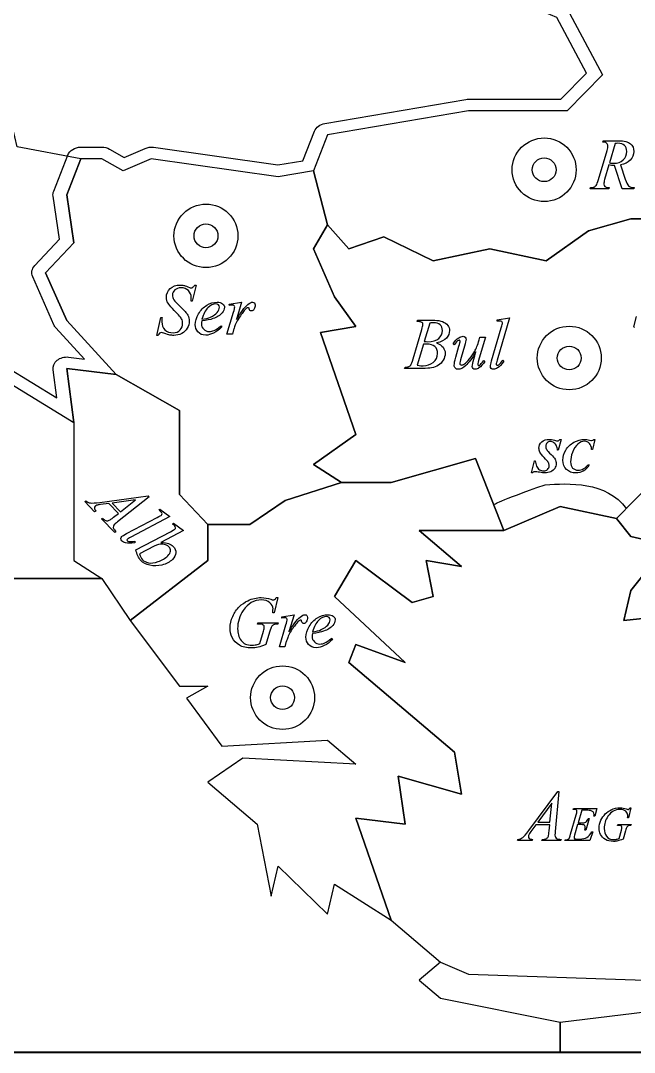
# Model space of a CAD drawing. Extents: x 1 to 639, y -1 to 499.
# Drawn here: x 340.7 to 431.6, y 0.2 to 153.1 of the extents above; entities that cross this region are included whole.
import ezdxf

# ---------------------------------------------------------------- set-up
doc = ezdxf.new("R2010")
doc.units = 0
for name, color, linetype in [('Background', 7, 'CONTINUOUS'), ('Centers', 7, 'CONTINUOUS'), ('Label_Land', 7, 'CONTINUOUS'), ('Label_Sea', 7, 'CONTINUOUS'), ('Land', 7, 'CONTINUOUS'), ('Nations', 7, 'CONTINUOUS'), ('Seas', 7, 'CONTINUOUS')]:
    doc.layers.add(name, color=color, linetype=linetype)

msp = doc.modelspace()

# ---------------------------------------------------------------- linework, layer by layer
at = {"layer": 'Background', "color": 1}
msp.add_lwpolyline([(1.344743, 497.531739), (1.344743, 0.221553), (638.64735, 0.221553)], dxfattribs=at)
at = {"layer": 'Centers', "color": 1}
for points in [[(420.049644, 130.973396)], [(423.021363, 130.973396)], [(369.940632, 121.185175)], [(372.912324, 121.185175)], [(423.765873, 103.088453)], [(426.737592, 103.088453)], [(381.292494, 52.77296)], [(384.264213, 52.77296)]]:
    msp.add_lwpolyline(points, close=True, dxfattribs=at)
for points in [[(414.927616, 134.30299), (415.816768, 135.186051), (417.022716, 135.682148), (418.280164, 135.682143)], [(418.280164, 135.682143), (420.898655, 135.682138), (423.021359, 133.573963), (423.021363, 130.973396)], [(413.53894, 130.973396), (413.538941, 132.222237), (414.038463, 133.419928), (414.927616, 134.30299)], [(416.510632, 130.973396), (416.510631, 131.439492), (416.697063, 131.886498), (417.028915, 132.216076)], [(417.028915, 132.216076), (417.360768, 132.545655), (417.810856, 132.730807), (418.280164, 132.730802)], [(418.280164, 132.730802), (419.257429, 132.730784), (420.049647, 131.943971), (420.049644, 130.973396)], [(414.927616, 127.643802), (414.038463, 128.526864), (413.538941, 129.724555), (413.53894, 130.973396)], [(417.028915, 129.730715), (416.697063, 130.060294), (416.510631, 130.5073), (416.510632, 130.973396)], [(420.049644, 130.973396), (420.049647, 130.002821), (419.257429, 129.216008), (418.280164, 129.215989)], [(423.021363, 130.973396), (423.021359, 128.372829), (420.898655, 126.264653), (418.280164, 126.264649)], [(418.280164, 129.215989), (417.810856, 129.215984), (417.360768, 129.401137), (417.028915, 129.730715)], [(418.280164, 126.264649), (417.022716, 126.264644), (415.816768, 126.76074), (414.927616, 127.643802)], [(364.818572, 124.514778), (365.707725, 125.397842), (366.913675, 125.89394), (368.171126, 125.893936)], [(368.171126, 125.893936), (370.789621, 125.893931), (372.912328, 123.785747), (372.912324, 121.185175)], [(363.429901, 121.185175), (363.429899, 122.434019), (363.929419, 123.631713), (364.818572, 124.514778)], [(366.40162, 121.185175), (366.401616, 121.651268), (366.588044, 122.098272), (366.919891, 122.427852)], [(366.919891, 122.427852), (367.251738, 122.757431), (367.70182, 122.942588), (368.171126, 122.94259)], [(368.171126, 122.94259), (368.640431, 122.942588), (369.090514, 122.757431), (369.42236, 122.427852)], [(369.42236, 122.427852), (369.754207, 122.098272), (369.940635, 121.651268), (369.940632, 121.185175)], [(368.171126, 116.476441), (365.55263, 116.476432), (363.429912, 118.584603), (363.429901, 121.185175)], [(366.919891, 119.942499), (366.588044, 120.272078), (366.401616, 120.719083), (366.40162, 121.185175)], [(372.912324, 121.185175), (372.912313, 118.584614), (370.789611, 116.476446), (368.171126, 116.476441)], [(369.940632, 121.185175), (369.940635, 120.719083), (369.754207, 120.272078), (369.42236, 119.942499)], [(368.171126, 119.427761), (367.70182, 119.427763), (367.251738, 119.61292), (366.919891, 119.942499)], [(369.42236, 119.942499), (369.090514, 119.61292), (368.640431, 119.427763), (368.171126, 119.427761)], [(418.64384, 106.418055), (419.532993, 107.30112), (420.738943, 107.797218), (421.996394, 107.797213)], [(421.996394, 107.797213), (424.61489, 107.797208), (426.737596, 105.689025), (426.737592, 103.088453)], [(417.255169, 103.088453), (417.255167, 104.337296), (417.754688, 105.53499), (418.64384, 106.418055)], [(420.226862, 103.088453), (420.226865, 103.554546), (420.4133, 104.001547), (420.745152, 104.331121)], [(420.745152, 104.331121), (421.077003, 104.660696), (421.527089, 104.845846), (421.996394, 104.845841)], [(421.996394, 104.845841), (422.973651, 104.845822), (423.765866, 104.05902), (423.765873, 103.088453)], [(418.64384, 99.758851), (417.754688, 100.641915), (417.255167, 101.839609), (417.255169, 103.088453)], [(420.745152, 101.845784), (420.4133, 102.175359), (420.226865, 102.62236), (420.226862, 103.088453)], [(423.765873, 103.088453), (423.765866, 102.117885), (422.973651, 101.331083), (421.996394, 101.331065)], [(426.737592, 103.088453), (426.737596, 100.487881), (424.61489, 98.379697), (421.996394, 98.379692)], [(421.996394, 101.331065), (421.527089, 101.33106), (421.077003, 101.51621), (420.745152, 101.845784)], [(421.996394, 98.379692), (420.738943, 98.379688), (419.532993, 98.875786), (418.64384, 99.758851)], [(376.170434, 56.102562), (377.059587, 56.985627), (378.265537, 57.481725), (379.522988, 57.48172)], [(379.522988, 57.48172), (380.780438, 57.481725), (381.986389, 56.985627), (382.875541, 56.102562)], [(374.781763, 52.77296), (374.781761, 54.021803), (375.281281, 55.219497), (376.170434, 56.102562)], [(382.875541, 56.102562), (383.764694, 55.219497), (384.264214, 54.021803), (384.264213, 52.77296)], [(377.753482, 52.77296), (377.753489, 53.743538), (378.545721, 54.530344), (379.522988, 54.530348)], [(379.522988, 54.530348), (380.500255, 54.530344), (381.292486, 53.743538), (381.292494, 52.77296)], [(376.170434, 49.443357), (375.281281, 50.326422), (374.781761, 51.524116), (374.781763, 52.77296)], [(379.522988, 51.015572), (378.545721, 51.015576), (377.753489, 51.802382), (377.753482, 52.77296)], [(381.292494, 52.77296), (381.292486, 51.802382), (380.500255, 51.015576), (379.522988, 51.015572)], [(384.264213, 52.77296), (384.264214, 51.524116), (383.764694, 50.326422), (382.875541, 49.443357)], [(379.522988, 48.064199), (378.265537, 48.064195), (377.059587, 48.560293), (376.170434, 49.443357)], [(382.875541, 49.443357), (381.986389, 48.560293), (380.780438, 48.064195), (379.522988, 48.064199)]]:
    msp.add_open_spline(points, degree=3, dxfattribs=at)
at = {"layer": 'Label_Land', "color": 7}
for points in [[(426.953774, 135.082724), (427.017349, 135.277397), (429.359041, 135.277397)], [(428.797446, 134.856465), (427.949781, 131.988874)], [(426.339217, 129.531675), (427.594813, 133.840974)], [(427.859725, 131.688968), (427.239878, 129.531675)], [(429.835835, 128.142599), (428.686198, 131.610035)], [(429.581536, 131.688968), (430.280859, 129.600101)], [(427.907398, 128.337305), (427.859725, 128.142599), (425.078333, 128.142599), (425.136584, 128.337305)], [(431.610642, 128.337305), (431.552357, 128.142599), (429.835835, 128.142599)], [(366.496529, 113.895781), (366.697866, 113.895781), (366.146884, 111.528021), (365.966738, 111.528021)], [(371.624902, 111.06503), (373.452671, 111.359682), (372.689773, 108.802537)], [(371.661996, 110.870357), (371.624902, 111.06503)], [(360.891361, 106.434778), (361.484727, 109.081396), (361.664839, 109.081396)], [(372.260651, 107.260848), (372.091118, 106.597897), (371.280547, 106.597897), (372.260651, 109.865374)], [(399.44769, 108.481572), (399.521843, 108.676279), (402.08603, 108.676279)], [(413.121577, 109.023531), (411.309676, 102.762184)], [(411.309676, 108.528953), (411.309676, 108.723625), (413.121577, 109.023531)], [(431.680516, 107.628166), (431.563825, 107.698174), (431.970939, 109.253011)], [(370.422269, 107.860693), (370.533551, 107.708114)], [(398.864903, 102.967363), (400.152303, 107.287203)], [(399.44769, 108.481707), (399.44769, 108.481572)], [(401.333744, 108.260701), (400.523139, 105.519289)], [(410.483203, 102.646411), (411.918944, 107.581856)], [(361.092495, 106.434744), (360.891361, 106.434778)], [(409.577286, 106.176987), (408.655434, 103.041043)], [(408.655501, 105.777101), (408.772072, 106.176987), (409.577286, 106.176987)], [(400.395989, 105.124623), (399.47946, 102.004507)], [(404.952257, 105.061517), (404.788047, 105.177256)], [(405.190688, 103.219922), (405.65158, 104.845798)], [(406.488666, 104.845798), (405.990646, 103.146276)], [(409.323055, 102.704298), (409.481975, 102.583271)], [(412.146762, 102.762184), (412.305683, 102.599065)], [(400.226456, 101.541481), (397.593406, 101.541481), (397.66227, 101.736154)], [(420.777518, 91.038352), (420.378403, 89.424802), (420.261832, 89.424802)], [(420.62209, 91.038352), (420.777518, 91.038352)], [(425.792846, 91.038352), (425.439641, 89.526533), (425.301913, 89.526533)], [(425.66217, 91.038352), (425.792846, 91.038352)], [(416.535666, 86.06435), (416.397904, 86.06435), (416.825263, 87.87786), (416.959499, 87.87786)], [(424.782701, 87.24296), (424.952234, 87.24296)], [(352.428156, 81.702456), (359.609472, 82.660014), (359.738201, 82.527455)], [(351.857573, 80.410315), (351.676017, 80.316832), (350.201219, 81.835509), (350.382776, 81.928992)], [(354.486222, 79.49978), (355.200961, 80.067439), (353.77397, 81.536888), (352.55335, 81.376472)], [(359.738201, 82.527455), (355.057935, 78.797368)], [(362.832302, 79.606575), (357.036628, 76.555156)], [(361.216048, 80.558451), (361.357141, 80.693599), (362.832302, 79.606575)], [(354.829247, 77.350225), (354.64769, 77.256742), (352.68375, 79.279116), (352.865306, 79.372599), (352.949878, 79.285511)], [(356.378996, 77.065607), (360.952578, 79.465461)], [(363.227794, 78.486849), (363.372701, 78.625649), (364.858783, 77.5198)], [(357.800624, 74.684572), (362.911244, 77.357566)], [(364.858783, 77.5198), (361.499244, 75.741906)], [(357.617711, 75.956784), (357.609845, 75.729924)], [(360.504466, 75.227653), (358.310336, 74.076318)], [(378.794044, 67.594535), (378.258964, 65.347802), (378.057627, 65.347802)], [(378.592707, 67.594535), (378.794044, 67.594535)], [(379.38741, 64.763784), (381.215179, 65.058437), (380.45228, 62.501258)], [(379.424503, 64.569078), (379.38741, 64.763784)], [(375.949077, 63.674614), (375.800736, 63.674614), (375.858987, 63.879827), (378.847006, 63.879827), (378.794044, 63.674614)], [(380.023158, 60.959603), (379.853625, 60.296618), (379.043054, 60.296618), (380.023158, 63.564128)], [(376.171572, 60.79123), (376.696073, 62.627538)], [(377.591411, 62.448658), (377.06162, 60.643904)], [(386.82038, 61.559414), (386.931628, 61.406835)]]:
    msp.add_lwpolyline(points, dxfattribs=at)
for points in [[(367.534919, 108.581531)], [(367.572012, 108.839343)], [(357.74014, 82.061011), (354.25463, 81.595227), (355.508759, 80.303785)], [(383.932996, 62.280286)], [(383.97009, 62.538098)]]:
    msp.add_lwpolyline(points, close=True, dxfattribs=at)
for points in [[(427.520659, 134.919604), (427.389983, 135.031853), (427.201021, 135.086226), (426.953774, 135.082724)], [(427.721962, 134.509212), (427.721962, 134.670559), (427.654861, 134.807356), (427.520659, 134.919604)], [(427.594813, 133.840974), (427.679579, 134.128623), (427.721962, 134.351369), (427.721962, 134.509212)], [(429.200087, 134.898558), (429.087065, 134.898558), (428.952851, 134.884527), (428.797446, 134.856465)], [(430.190804, 134.588146), (429.971812, 134.795087), (429.641573, 134.898558), (429.200087, 134.898558)], [(429.359041, 135.277397), (430.14312, 135.277397), (430.70823, 135.13007), (431.054371, 134.835418)], [(430.52458, 133.693648), (430.52458, 134.083016), (430.413321, 134.381182), (430.190804, 134.588146)], [(431.054371, 134.835418), (431.400489, 134.540766), (431.573549, 134.15316), (431.573549, 133.672602)], [(429.994789, 132.441392), (430.347983, 132.778138), (430.52458, 133.195557), (430.52458, 133.693648)], [(431.573549, 133.672602), (431.573549, 133.213079), (431.395189, 132.792147), (431.038469, 132.409806)], [(428.686198, 131.610035), (428.417771, 131.606443), (428.14228, 131.632754), (427.859725, 131.688968)], [(427.949781, 131.988874), (428.175825, 131.957309), (428.377151, 131.941527), (428.553759, 131.941527)], [(428.553759, 131.941527), (429.161252, 131.941527), (429.641596, 132.108149), (429.994789, 132.441392)], [(431.038469, 132.409806), (430.685275, 132.030967), (430.199631, 131.790688), (429.581536, 131.688968)], [(425.136584, 128.337305), (425.397959, 128.347857), (425.574556, 128.374157), (425.666375, 128.416205)], [(425.666375, 128.416205), (425.811201, 128.475854), (425.917159, 128.556538), (425.984249, 128.658258)], [(425.984249, 128.658258), (426.097271, 128.823128), (426.215594, 129.114267), (426.339217, 129.531675)], [(427.239878, 129.531675), (427.158638, 129.251053), (427.118018, 129.014288), (427.118018, 128.821377)], [(427.118018, 128.821377), (427.118018, 128.67404), (427.169228, 128.558278), (427.271649, 128.474091)], [(427.271649, 128.474091), (427.349363, 128.410963), (427.561279, 128.365368), (427.907398, 128.337305)], [(430.280859, 129.600101), (430.450392, 129.087956), (430.619925, 128.754713), (430.789458, 128.600371)], [(430.789458, 128.600371), (430.958991, 128.446029), (431.232719, 128.358341), (431.610642, 128.337305)], [(362.305877, 112.085807), (362.305877, 112.583898), (362.493075, 113.010084), (362.867472, 113.364362)], [(362.867472, 113.364362), (363.241846, 113.718664), (363.722189, 113.895814), (364.308502, 113.895814)], [(363.550724, 113.164403), (363.321153, 112.950435), (363.206368, 112.70314), (363.206368, 112.422519)], [(364.446061, 113.485355), (364.07874, 113.485355), (363.780294, 113.378371), (363.550724, 113.164403)], [(364.308502, 113.895814), (364.506291, 113.895814), (364.693478, 113.876519), (364.870063, 113.837928)], [(365.563928, 113.080217), (365.281373, 113.350309), (364.908751, 113.485355), (364.446061, 113.485355)], [(364.870063, 113.837928), (364.979559, 113.816825), (365.179122, 113.74667), (365.468752, 113.627462)], [(365.468752, 113.627462), (365.673593, 113.546778), (365.786615, 113.502933), (365.807818, 113.495929)], [(365.807818, 113.495929), (365.857254, 113.485378), (365.911991, 113.480102), (365.972028, 113.480102)], [(365.972028, 113.480102), (366.074471, 113.480102), (366.162775, 113.506413), (366.23694, 113.559035)], [(366.23694, 113.559035), (366.311105, 113.611635), (366.397635, 113.723883), (366.496529, 113.895781)], [(362.549597, 111.191309), (362.387117, 111.475433), (362.305877, 111.773599), (362.305877, 112.085807)], [(363.206368, 112.422519), (363.206368, 112.176964), (363.27877, 111.941938), (363.423574, 111.717441)], [(363.423574, 111.717441), (363.571927, 111.496446), (363.909229, 111.133389), (364.435482, 110.628271)], [(365.987761, 112.038393), (365.987761, 112.46285), (365.846483, 112.810124), (365.563928, 113.080217)], [(365.966738, 111.528021), (365.980753, 111.738487), (365.987761, 111.908611), (365.987761, 112.038393)], [(363.22244, 110.407332), (362.872773, 110.758109), (362.648492, 111.019434), (362.549597, 111.191309)], [(364.552189, 108.87093), (364.386205, 109.16208), (363.942955, 109.674214), (363.22244, 110.407332)], [(364.435482, 110.628271), (364.965262, 110.126677), (365.307854, 109.733807), (365.463259, 109.449661)], [(367.068703, 109.628608), (367.393641, 110.175819), (367.801583, 110.600254), (368.292528, 110.90191)], [(368.462061, 110.523071), (368.059409, 110.144233), (367.762726, 109.58299), (367.572012, 108.839343)], [(368.292528, 110.90191), (368.783473, 111.207092), (369.288534, 111.359682), (369.807712, 111.359682)], [(369.611698, 111.096617), (369.251452, 111.096617), (368.868239, 110.905435), (368.462061, 110.523071)], [(370.009049, 110.959797), (369.917208, 111.05101), (369.784757, 111.096617), (369.611698, 111.096617)], [(369.807712, 111.359682), (370.182109, 111.359682), (370.459374, 111.284262), (370.639509, 111.133423)], [(369.823614, 109.833821), (370.042606, 110.103913), (370.152101, 110.359974), (370.152101, 110.602005)], [(370.152101, 110.602005), (370.152101, 110.749342), (370.104417, 110.868606), (370.009049, 110.959797)], [(370.909676, 110.596751), (370.909676, 110.305601), (370.793128, 110.026731), (370.560032, 109.760141)], [(370.639509, 111.133423), (370.81962, 110.982606), (370.909676, 110.803715), (370.909676, 110.596751)], [(372.069926, 110.917704), (371.995761, 110.917704), (371.859785, 110.901922), (371.661996, 110.870357)], [(372.350707, 110.833517), (372.280068, 110.889642), (372.186475, 110.917704), (372.069926, 110.917704)], [(372.260651, 109.865374), (372.373673, 110.244212), (372.430184, 110.514316), (372.430184, 110.675685)], [(372.430184, 110.675685), (372.430184, 110.738813), (372.403692, 110.791424), (372.350707, 110.833517)], [(372.689773, 108.802537), (373.307868, 109.851343), (373.869451, 110.58446), (374.374524, 111.00189)], [(373.850023, 110.102139), (373.556866, 109.75839), (373.238992, 109.312909), (372.8964, 108.765697)], [(374.268566, 110.512565), (374.176724, 110.463445), (374.03721, 110.326637), (373.850023, 110.102139)], [(374.438099, 110.554658), (374.378062, 110.554658), (374.321551, 110.540627), (374.268566, 110.512565)], [(374.374524, 111.00189), (374.660605, 111.240418), (374.893713, 111.359682), (375.073848, 111.359682)], [(374.538768, 110.512565), (374.510512, 110.540627), (374.476956, 110.554658), (374.438099, 110.554658)], [(374.58644, 110.381032), (374.579433, 110.447663), (374.563542, 110.491507), (374.538768, 110.512565)], [(374.692398, 110.138979), (374.635887, 110.191602), (374.600568, 110.272286), (374.58644, 110.381032)], [(374.904315, 110.060046), (374.823074, 110.060046), (374.752436, 110.086357), (374.692398, 110.138979)], [(375.269862, 110.296846), (375.185095, 110.138979), (375.063246, 110.060046), (374.904315, 110.060046)], [(375.073848, 111.359682), (375.190396, 111.359682), (375.282226, 111.324605), (375.349339, 111.254449)], [(375.450007, 110.959797), (375.450007, 110.728295), (375.389959, 110.507312), (375.269862, 110.296846)], [(375.349339, 111.254449), (375.416451, 111.187796), (375.450007, 111.089579), (375.450007, 110.959797)], [(361.664839, 109.081396), (361.640109, 108.825335), (361.627745, 108.613118), (361.627745, 108.444745)], [(364.716433, 108.218486), (364.716433, 108.457014), (364.661685, 108.674495), (364.552189, 108.87093)], [(365.696367, 108.549944), (365.696367, 108.188639), (365.599247, 107.837862), (365.405008, 107.497614)], [(365.463259, 109.449661), (365.618665, 109.16904), (365.696367, 108.869134), (365.696367, 108.549944)], [(366.581296, 108.023813), (366.581296, 108.546465), (366.743765, 109.081396), (367.068703, 109.628608)], [(367.534919, 108.581531), (367.510189, 108.406154), (367.497825, 108.260579), (367.497825, 108.144806)], [(369.203768, 108.918277), (368.808191, 108.774464), (368.251908, 108.662215), (367.534919, 108.581531)], [(367.572012, 108.839343), (368.094739, 108.898992), (368.520335, 109.000723), (368.848799, 109.144536)], [(368.848799, 109.144536), (369.283233, 109.337469), (369.608172, 109.56723), (369.823614, 109.833821)], [(370.560032, 109.760141), (370.252747, 109.412866), (369.800659, 109.132245), (369.203768, 108.918277)], [(372.8964, 108.765697), (372.74807, 108.534173), (372.62092, 108.272848), (372.51495, 107.98172)], [(402.08603, 108.676279), (402.516938, 108.676279), (402.90015, 108.609626), (403.235667, 108.476319)], [(411.680547, 108.565759), (411.599306, 108.565759), (411.475683, 108.55349), (411.309676, 108.528953)], [(411.993132, 108.481572), (411.926019, 108.537697), (411.821824, 108.565759), (411.680547, 108.565759)], [(361.627745, 108.444745), (361.627745, 107.964164), (361.781387, 107.573045), (362.088671, 107.271389)], [(362.088671, 107.271389), (362.399482, 106.969709), (362.803886, 106.81887), (363.301883, 106.81887)], [(363.301883, 106.81887), (363.764573, 106.81887), (364.116003, 106.959181), (364.356175, 107.239802)], [(364.356175, 107.239802), (364.596347, 107.523948), (364.716433, 107.850176), (364.716433, 108.218486)], [(365.405008, 107.497614), (365.214272, 107.160869), (364.938781, 106.899532), (364.578534, 106.713603)], [(366.973358, 106.95569), (366.711983, 107.278404), (366.581296, 107.634445), (366.581296, 108.023813)], [(367.497825, 108.144806), (367.497825, 107.83262), (367.609084, 107.56603), (367.831601, 107.345035)], [(367.831601, 107.345035), (368.054119, 107.127565), (368.32431, 107.018829), (368.642173, 107.018829)], [(370.533551, 107.708114), (369.696464, 106.883783), (368.898247, 106.471618), (368.138897, 106.471618)], [(368.642173, 107.018829), (368.896472, 107.018829), (369.140181, 107.069689), (369.373301, 107.171409)], [(369.373301, 107.171409), (369.609946, 107.276653), (369.959602, 107.506415), (370.422269, 107.860693)], [(372.51495, 107.98172), (372.36662, 107.581823), (372.281854, 107.341533), (372.260651, 107.260848)], [(399.617223, 108.476319), (399.557163, 108.476319), (399.500652, 108.478115), (399.44769, 108.481707)], [(400.168205, 108.36058), (400.072837, 108.437739), (399.889176, 108.476319), (399.617223, 108.476319)], [(400.152303, 107.287203), (400.261798, 107.652011), (400.316546, 107.908072), (400.316546, 108.055387)], [(400.316546, 108.055387), (400.316546, 108.185169), (400.267099, 108.2869), (400.168205, 108.36058)], [(401.821152, 108.323841), (401.694002, 108.323841), (401.531533, 108.302794), (401.333744, 108.260701)], [(402.87012, 108.018648), (402.651151, 108.22211), (402.301495, 108.323841), (401.821152, 108.323841)], [(402.658204, 105.982415), (403.018473, 106.301605), (403.198607, 106.699728), (403.198607, 107.176784)], [(403.198607, 107.176784), (403.198607, 107.53809), (403.089112, 107.818711), (402.87012, 108.018648)], [(403.235667, 108.476319), (403.574733, 108.343035), (403.82727, 108.157129), (403.993276, 107.918601)], [(404.247576, 107.160924), (404.247576, 106.750498), (404.097471, 106.378675), (403.797262, 106.045454)], [(403.993276, 107.918601), (404.162809, 107.680073), (404.247576, 107.427514), (404.247576, 107.160924)], [(411.918944, 107.581856), (412.035492, 107.985232), (412.093766, 108.216744), (412.093766, 108.276393)], [(412.093766, 108.276393), (412.093766, 108.36058), (412.060221, 108.428973), (411.993132, 108.481572)], [(361.579903, 106.855676), (361.371513, 106.855676), (361.209043, 106.715365), (361.092495, 106.434744)], [(361.924258, 106.776743), (361.786529, 106.829365), (361.671744, 106.855676), (361.579903, 106.855676)], [(362.803727, 106.492631), (362.620067, 106.531222), (362.32691, 106.625926), (361.924258, 106.776743)], [(363.397093, 106.434744), (363.185177, 106.434744), (362.987388, 106.45404), (362.803727, 106.492631)], [(364.578534, 106.713603), (364.218265, 106.527697), (363.824452, 106.434744), (363.397093, 106.434744)], [(368.138897, 106.471618), (367.623223, 106.471618), (367.23471, 106.632975), (366.973358, 106.95569)], [(400.523139, 105.519289), (400.752732, 105.512329), (400.918739, 105.50885), (401.021159, 105.50885)], [(401.021159, 105.50885), (401.755802, 105.50885), (402.301484, 105.666705), (402.658204, 105.982415)], [(403.797262, 106.045454), (403.500579, 105.715712), (403.014935, 105.47192), (402.340329, 105.314076)], [(404.788047, 105.177256), (405.052925, 105.584157), (405.333706, 105.884074), (405.630389, 106.077007)], [(405.455566, 105.645568), (405.381401, 105.592946), (405.213631, 105.398262), (404.952257, 105.061517)], [(405.678095, 105.724468), (405.603908, 105.724468), (405.529731, 105.698168), (405.455566, 105.645568)], [(405.630389, 106.077007), (405.856433, 106.227846), (406.064823, 106.303266), (406.255558, 106.303266)], [(405.65158, 104.845798), (405.764602, 105.235143), (405.821113, 105.477173), (405.821113, 105.571888)], [(405.773441, 105.677121), (405.745185, 105.708686), (405.713403, 105.724468), (405.678095, 105.724468)], [(405.821113, 105.571888), (405.821113, 105.613982), (405.805222, 105.649059), (405.773441, 105.677121)], [(406.255558, 106.303266), (406.386234, 106.303266), (406.492193, 106.261173), (406.573433, 106.176987)], [(406.700583, 105.861288), (406.700583, 105.671857), (406.629944, 105.33336), (406.488666, 104.845798)], [(406.573433, 106.176987), (406.658199, 106.096302), (406.700583, 105.991069), (406.700583, 105.861288)], [(408.003851, 104.109167), (408.208714, 104.459943), (408.425931, 105.015921), (408.655501, 105.777101)], [(400.809243, 105.14045), (400.696221, 105.14045), (400.55847, 105.135174), (400.395989, 105.124623)], [(402.080741, 104.777371), (401.819366, 105.019424), (401.395533, 105.14045), (400.809243, 105.14045)], [(402.478092, 103.767134), (402.478092, 104.198595), (402.345642, 104.535341), (402.080741, 104.777371)], [(402.340329, 105.314076), (402.774763, 105.152707), (403.094401, 104.938728), (403.299242, 104.672138)], [(403.299242, 104.672138), (403.504106, 104.405548), (403.606538, 104.112657), (403.606538, 103.793468)], [(408.173384, 103.998647), (407.572965, 103.019997), (407.069667, 102.344754), (406.663489, 101.97292)], [(407.230373, 102.98841), (407.54471, 103.388306), (407.802536, 103.761892), (408.003851, 104.109167)], [(407.6913, 102.304412), (407.747811, 102.563976), (407.908505, 103.12872), (408.173384, 103.998647)], [(398.525837, 102.051853), (398.610604, 102.185137), (398.723626, 102.490307), (398.864903, 102.967363)], [(400.374798, 101.930827), (400.92578, 101.930827), (401.413187, 102.095697), (401.83702, 102.425439)], [(401.83702, 102.425439), (402.264401, 102.755157), (402.478092, 103.202389), (402.478092, 103.767134)], [(403.331046, 102.777944), (403.147386, 102.455229), (402.91074, 102.204432), (402.62111, 102.025553)], [(403.606538, 103.793468), (403.606538, 103.439166), (403.514707, 103.100658), (403.331046, 102.777944)], [(404.95758, 102.00976), (404.95758, 102.272848), (405.035283, 102.676235), (405.190688, 103.219922)], [(405.990646, 103.146276), (405.852918, 102.683251), (405.784053, 102.39035), (405.784053, 102.267572)], [(406.483377, 102.220226), (406.670564, 102.335976), (406.919563, 102.592038), (407.230373, 102.98841)], [(408.655434, 103.041043), (408.517682, 102.574516), (408.448807, 102.279863), (408.448807, 102.157086)], [(409.481975, 102.583271), (409.202946, 102.144806), (408.916865, 101.822091), (408.623731, 101.615128)], [(408.772072, 102.051853), (408.846237, 102.107977), (409.029898, 102.325459), (409.323055, 102.704298)], [(410.31367, 101.867687), (410.31367, 101.993966), (410.370181, 102.253541), (410.483203, 102.646411)], [(411.309676, 102.762184), (411.221383, 102.449976), (411.177237, 102.258794), (411.177237, 102.188639)], [(412.305683, 102.599065), (411.970165, 102.129013), (411.661129, 101.801034), (411.378574, 101.615128)], [(411.569299, 102.093946), (411.75296, 102.237759), (411.945448, 102.460505), (412.146762, 102.762184)], [(397.66227, 101.736154), (397.937772, 101.743113), (398.124971, 101.769424), (398.223865, 101.815087)], [(398.223865, 101.815087), (398.365142, 101.874714), (398.4658, 101.953635), (398.525837, 102.051853)], [(399.47946, 102.004507), (399.860909, 101.955387), (400.159355, 101.930827), (400.374798, 101.930827)], [(401.58272, 101.630921), (401.293113, 101.571295), (400.841025, 101.541481), (400.226456, 101.541481)], [(402.62111, 102.025553), (402.335029, 101.846651), (401.988899, 101.715107), (401.58272, 101.630921)], [(405.127113, 101.583574), (405.014091, 101.695823), (404.95758, 101.837885), (404.95758, 102.00976)], [(405.540333, 101.415202), (405.377875, 101.415202), (405.240135, 101.471326), (405.127113, 101.583574)], [(406.663489, 101.97292), (406.260859, 101.601108), (405.886474, 101.415202), (405.540333, 101.415202)], [(405.784053, 102.267572), (405.784053, 102.200919), (405.805245, 102.146546), (405.847628, 102.104453)], [(405.847628, 102.104453), (405.893538, 102.065884), (405.953575, 102.0466), (406.02774, 102.0466)], [(406.02774, 102.0466), (406.144288, 102.0466), (406.296167, 102.104475), (406.483377, 102.220226)], [(407.622401, 101.830847), (407.622401, 101.950122), (407.645367, 102.107977), (407.6913, 102.304412)], [(407.738972, 101.530941), (407.661258, 101.608123), (407.622401, 101.708092), (407.622401, 101.830847)], [(408.062136, 101.415202), (407.924385, 101.415202), (407.816664, 101.453782), (407.738972, 101.530941)], [(408.623731, 101.615128), (408.429469, 101.481844), (408.24227, 101.415202), (408.062136, 101.415202)], [(408.448807, 102.157086), (408.448807, 102.093935), (408.459431, 102.046577), (408.480679, 102.015013)], [(408.480679, 102.015013), (408.505408, 101.986951), (408.53719, 101.97292), (408.576024, 101.97292)], [(408.576024, 101.97292), (408.636084, 101.97292), (408.701434, 101.999231), (408.772072, 102.051853)], [(410.446143, 101.551988), (410.357828, 101.643201), (410.31367, 101.748434), (410.31367, 101.867687)], [(410.785209, 101.415202), (410.650984, 101.415202), (410.537962, 101.460797), (410.446143, 101.551988)], [(411.378574, 101.615128), (411.170184, 101.481844), (410.972396, 101.415202), (410.785209, 101.415202)], [(411.177237, 102.188639), (411.177237, 102.136039), (411.193128, 102.092195), (411.22491, 102.057106)], [(411.22491, 102.057106), (411.26024, 102.02204), (411.302624, 102.004507), (411.352059, 102.004507)], [(411.352059, 102.004507), (411.419172, 102.004507), (411.491585, 102.03432), (411.569299, 102.093946)], [(417.506921, 89.736999), (417.506921, 90.09011), (417.647023, 90.39528), (417.927227, 90.652509)], [(417.927227, 90.652509), (418.207431, 90.909738), (418.573577, 91.038352), (419.025665, 91.038352)], [(418.714844, 90.508685), (418.57829, 90.370709), (418.510014, 90.214033), (418.510014, 90.038656)], [(419.198725, 90.719151), (419.015064, 90.719151), (418.85377, 90.648996), (418.714844, 90.508685)], [(419.025665, 91.038352), (419.230529, 91.038352), (419.500132, 90.992757), (419.834473, 90.901566)], [(419.728515, 90.540272), (419.566058, 90.659525), (419.389461, 90.719151), (419.198725, 90.719151)], [(420.124104, 90.031651), (420.025209, 90.251456), (419.893347, 90.420997), (419.728515, 90.540272)], [(419.834473, 90.901566), (420.029911, 90.847777), (420.167662, 90.820882), (420.247727, 90.820882)], [(420.247727, 90.820882), (420.316015, 90.820882), (420.377228, 90.834913), (420.431365, 90.862975)], [(420.431365, 90.862975), (420.485525, 90.893372), (420.5491, 90.951831), (420.62209, 91.038352)], [(421.473281, 89.442347), (421.753485, 89.919403), (422.156126, 90.304079), (422.681204, 90.596374)], [(423.292235, 90.33681), (422.969647, 90.060858), (422.696518, 89.638759), (422.472848, 89.070512)], [(422.681204, 90.596374), (423.208655, 90.891026), (423.732568, 91.038352), (424.252944, 91.038352)], [(424.263523, 90.750738), (423.938585, 90.750738), (423.614822, 90.612762), (423.292235, 90.33681)], [(424.252944, 91.038352), (424.45071, 91.038352), (424.696759, 90.996259), (424.991091, 90.912073)], [(424.994617, 90.445545), (424.808606, 90.649007), (424.564908, 90.750738), (424.263523, 90.750738)], [(424.991091, 90.912073), (425.141794, 90.86998), (425.246577, 90.848933), (425.305439, 90.848933)], [(425.301913, 89.526533), (425.285411, 89.938103), (425.18298, 90.244441), (424.994617, 90.445545)], [(425.305439, 90.848933), (425.423163, 90.848933), (425.542073, 90.912073), (425.66217, 91.038352)], [(417.637631, 89.161703), (417.550491, 89.341772), (417.506921, 89.533537), (417.506921, 89.736999)], [(418.287485, 88.333881), (417.974324, 88.642564), (417.757706, 88.918505), (417.637631, 89.161703)], [(418.510014, 90.038656), (418.510014, 89.865613), (418.557099, 89.694906), (418.651269, 89.526533)], [(418.651269, 89.526533), (418.747812, 89.360495), (418.973856, 89.109103), (419.329401, 88.772357)], [(419.329401, 88.772357), (419.614329, 88.503432), (419.805054, 88.27192), (419.901575, 88.07782)], [(420.261832, 89.424802), (420.23595, 89.677361), (420.190041, 89.879644), (420.124104, 90.031651)], [(421.053009, 87.944502), (421.053009, 88.468344), (421.1931, 88.967625), (421.473281, 89.442347)], [(422.472848, 89.070512), (422.291538, 88.609822), (422.200883, 88.154979), (422.200883, 87.705985)], [(416.959499, 87.87786), (416.990105, 87.559838), (417.054856, 87.288578), (417.15375, 87.064081)], [(418.891463, 87.628803), (418.804346, 87.790172), (418.60302, 88.025198), (418.287485, 88.333881)], [(418.789031, 86.583511), (418.946787, 86.737853), (419.025665, 86.917911), (419.025665, 87.123685)], [(419.025665, 87.123685), (419.025665, 87.299084), (418.980931, 87.467457), (418.891463, 87.628803)], [(420.049916, 87.446422), (420.049916, 87.191528), (419.981639, 86.956502), (419.845086, 86.741344)], [(419.901575, 88.07782), (420.000469, 87.88372), (420.049916, 87.673254), (420.049916, 87.446422)], [(421.579239, 86.583511), (421.228419, 86.931953), (421.053009, 87.385617), (421.053009, 87.944502)], [(422.200883, 87.705985), (422.200883, 87.303754), (422.299777, 86.996238), (422.497566, 86.783437)], [(424.952234, 87.24296), (424.660275, 86.807997), (424.364779, 86.502827), (424.065746, 86.32745)], [(424.083411, 86.650153), (424.314157, 86.771763), (424.547253, 86.969365), (424.782701, 87.24296)], [(416.772301, 86.204672), (416.708714, 86.18128), (416.629836, 86.134506), (416.535666, 86.06435)], [(416.987743, 86.243263), (416.907678, 86.243263), (416.835864, 86.2304), (416.772301, 86.204672)], [(417.598774, 86.155575), (417.292665, 86.214034), (417.088988, 86.243263), (416.987743, 86.243263)], [(417.15375, 87.064081), (417.252644, 86.841918), (417.393922, 86.667697), (417.577582, 86.541418)], [(417.577582, 86.541418), (417.761243, 86.417473), (417.970797, 86.355501), (418.206245, 86.355501)], [(418.365199, 86.06435), (418.162709, 86.06435), (417.907234, 86.094758), (417.598774, 86.155575)], [(418.206245, 86.355501), (418.439364, 86.355501), (418.633626, 86.431504), (418.789031, 86.583511)], [(419.248194, 86.239761), (418.989171, 86.122821), (418.694839, 86.06435), (418.365199, 86.06435)], [(419.845086, 86.741344), (419.70851, 86.526208), (419.509547, 86.359014), (419.248194, 86.239761)], [(422.97436, 86.06435), (422.397473, 86.06435), (421.932433, 86.237404), (421.579239, 86.583511)], [(422.497566, 86.783437), (422.697705, 86.572971), (422.970834, 86.467738), (423.316953, 86.467738)], [(424.065746, 86.32745), (423.769063, 86.15205), (423.405268, 86.06435), (422.97436, 86.06435)], [(423.316953, 86.467738), (423.597157, 86.467738), (423.852643, 86.528543), (424.083411, 86.650153)], [(350.382776, 81.928992), (350.571838, 81.749472), (350.79349, 81.645022), (351.047732, 81.615641)], [(351.047732, 81.615641), (351.306986, 81.586164), (351.767128, 81.615102), (352.428156, 81.702456)], [(351.750725, 81.126697), (351.669374, 81.048774), (351.631341, 80.948982), (351.636625, 80.82732)], [(351.989338, 81.267533), (351.891276, 81.232085), (351.811739, 81.185139), (351.750725, 81.126697)], [(352.55335, 81.376472), (352.277947, 81.341731), (352.089943, 81.305418), (351.989338, 81.267533)], [(351.636625, 80.82732), (351.641896, 80.705676), (351.715545, 80.566674), (351.857573, 80.410315)], [(353.852246, 79.046021), (353.958031, 79.093732), (354.169356, 79.244985), (354.486222, 79.49978)], [(360.952578, 79.465461), (361.325857, 79.662166), (361.534106, 79.781216), (361.577324, 79.822613)], [(361.500176, 80.318925), (361.443779, 80.377), (361.34907, 80.456842), (361.216048, 80.558451)], [(361.65616, 80.037029), (361.650246, 80.123967), (361.598251, 80.217932), (361.500176, 80.318925)], [(361.577324, 79.822613), (361.638337, 79.881055), (361.664616, 79.952527), (361.65616, 80.037029)], [(352.949878, 79.285511), (353.109262, 79.121385), (353.274806, 79.021656), (353.446512, 78.986325)], [(353.446512, 78.986325), (353.565914, 78.959375), (353.701159, 78.979274), (353.852246, 79.046021)], [(354.454484, 78.168164), (354.42735, 78.049571), (354.435217, 77.932832), (354.478086, 77.817946)], [(354.631926, 78.447791), (354.530237, 78.350387), (354.471089, 78.257178), (354.454484, 78.168164)], [(355.057935, 78.797368), (354.837484, 78.625193), (354.69548, 78.508668), (354.631926, 78.447791)], [(363.489868, 78.270034), (363.438382, 78.323052), (363.351024, 78.395323), (363.227794, 78.486849)], [(363.671319, 77.946754), (363.660698, 78.048645), (363.600214, 78.156405), (363.489868, 78.270034)], [(354.478086, 77.817946), (354.523403, 77.70054), (354.640456, 77.544633), (354.829247, 77.350225)], [(355.560071, 76.332374), (355.564876, 76.458803), (355.610496, 76.563414), (355.696932, 76.646208)], [(355.696932, 76.646208), (355.788452, 76.733871), (356.015807, 76.873671), (356.378996, 77.065607)], [(357.036628, 76.555156), (356.749062, 76.401566), (356.579857, 76.30042), (356.529013, 76.251718)], [(362.911244, 77.357566), (363.304657, 77.563855), (363.528057, 77.692569), (363.581444, 77.743706)], [(363.581444, 77.743706), (363.647542, 77.807018), (363.6775, 77.874701), (363.671319, 77.946754)], [(355.696304, 75.995022), (355.603125, 76.090974), (355.557714, 76.203424), (355.560071, 76.332374)], [(356.253126, 75.709652), (356.011857, 75.766087), (355.82625, 75.86121), (355.696304, 75.995022)], [(357.609845, 75.729924), (357.036255, 75.643484), (356.584015, 75.636726), (356.253126, 75.709652)], [(356.466796, 76.126297), (356.465885, 76.076706), (356.482596, 76.034233), (356.51693, 75.998877)], [(356.529013, 76.251718), (356.490878, 76.215191), (356.47014, 76.173384), (356.466796, 76.126297)], [(356.51693, 75.998877), (356.563504, 75.950918), (356.635375, 75.919859), (356.732542, 75.905703)], [(356.732542, 75.905703), (356.96427, 75.87425), (357.259327, 75.891277), (357.617711, 75.956784)], [(361.760893, 75.50279), (361.354555, 75.547298), (360.935746, 75.455586), (360.504466, 75.227653)], [(361.499244, 75.741906), (361.988846, 75.743032), (362.367714, 75.699019), (362.635847, 75.609866)], [(362.716266, 75.087447), (362.488245, 75.322252), (362.169788, 75.460699), (361.760893, 75.50279)], [(362.635847, 75.609866), (362.906445, 75.518177), (363.137371, 75.373861), (363.328626, 75.176917)], [(362.911504, 74.492269), (362.933354, 74.732523), (362.868274, 74.930916), (362.716266, 75.087447)], [(363.328626, 75.176917), (363.598324, 74.899194), (363.726201, 74.583078), (363.712257, 74.228569)], [(358.509826, 73.09779), (358.139589, 73.479043), (357.903188, 74.00797), (357.800624, 74.684572)], [(358.310336, 74.076318), (358.415702, 73.689906), (358.561556, 73.400756), (358.747899, 73.208869)], [(361.095796, 72.928517), (361.656379, 73.124356), (362.134964, 73.412213), (362.531551, 73.792088)], [(362.531551, 73.792088), (362.765436, 74.016116), (362.892087, 74.24951), (362.911504, 74.492269)], [(363.712257, 74.228569), (363.698299, 73.874079), (363.53243, 73.544639), (363.214651, 73.240252)], [(359.856947, 72.38516), (359.289873, 72.519391), (358.840833, 72.756934), (358.509826, 73.09779)], [(358.747899, 73.208869), (358.963664, 72.986685), (359.26814, 72.834844), (359.661326, 72.753349)], [(359.661326, 72.753349), (360.059487, 72.671783), (360.537643, 72.730172), (361.095796, 72.928517)], [(361.652212, 72.416181), (361.022425, 72.261285), (360.424003, 72.250944), (359.856947, 72.38516)], [(363.214651, 73.240252), (362.805354, 72.848202), (362.284541, 72.573512), (361.652212, 72.416181)], [(374.380897, 67.136763), (375.013097, 67.441945), (375.677101, 67.594535), (376.372909, 67.594535)], [(376.372909, 67.594535), (376.885035, 67.594535), (377.347713, 67.510349), (377.760944, 67.341976)], [(377.760944, 67.341976), (377.926951, 67.275323), (378.0488, 67.241996), (378.126491, 67.241996)], [(378.126491, 67.241996), (378.214806, 67.241996), (378.288983, 67.261292), (378.34902, 67.299883)], [(378.34902, 67.299883), (378.412584, 67.341976), (378.493812, 67.440194), (378.592707, 67.594535)], [(372.129261, 64.816384), (372.390636, 65.374125), (372.715574, 65.844165), (373.104076, 66.226506)], [(373.104076, 66.226506), (373.496127, 66.612372), (373.921734, 66.915791), (374.380897, 67.136763)], [(376.383488, 67.241996), (375.28505, 67.241996), (374.387938, 66.729862), (373.692152, 65.705595)], [(377.644407, 66.842111), (377.340649, 67.108701), (376.920343, 67.241996), (376.383488, 67.241996)], [(378.105299, 65.931854), (378.105299, 66.275626), (377.951669, 66.579045), (377.644407, 66.842111)], [(378.057627, 65.347802), (378.089408, 65.61089), (378.105299, 65.805574), (378.105299, 65.931854)], [(371.737233, 63.05901), (371.737233, 63.676377), (371.867909, 64.262168), (372.129261, 64.816384)], [(373.692152, 65.705595), (373.137643, 64.895317), (372.860389, 63.988562), (372.860389, 62.98533)], [(379.832434, 64.616458), (379.758269, 64.616458), (379.622292, 64.600665), (379.424503, 64.569078)], [(380.113214, 64.532272), (380.042576, 64.588396), (379.948982, 64.616458), (379.832434, 64.616458)], [(380.023158, 63.564128), (380.13618, 63.942967), (380.192691, 64.213059), (380.192691, 64.374405)], [(380.192691, 64.374405), (380.192691, 64.437556), (380.166199, 64.490179), (380.113214, 64.532272)], [(380.45228, 62.501258), (381.070375, 63.550086), (381.631959, 64.283215), (382.137031, 64.700645)], [(382.031073, 64.211286), (381.939232, 64.162188), (381.799717, 64.025391), (381.61253, 63.800894)], [(382.200606, 64.253379), (382.140546, 64.253379), (382.084035, 64.239348), (382.031073, 64.211286)], [(382.137031, 64.700645), (382.423113, 64.939173), (382.656221, 65.058437), (382.836355, 65.058437)], [(382.301241, 64.211286), (382.272986, 64.239348), (382.239441, 64.253379), (382.200606, 64.253379)], [(382.348948, 64.079753), (382.34194, 64.146406), (382.326038, 64.190251), (382.301241, 64.211286)], [(382.836355, 65.058437), (382.952903, 65.058437), (383.044734, 65.023359), (383.111846, 64.953204)], [(383.212481, 64.658551), (383.212481, 64.427028), (383.152444, 64.206033), (383.032369, 63.995567)], [(383.111846, 64.953204), (383.178936, 64.886551), (383.212481, 64.788333), (383.212481, 64.658551)], [(383.46678, 63.327329), (383.791719, 63.87454), (384.19966, 64.298986), (384.690605, 64.600665)], [(384.860138, 64.221826), (384.457509, 63.842987), (384.160826, 63.281745), (383.97009, 62.538098)], [(384.690605, 64.600665), (385.18155, 64.905846), (385.686623, 65.058437), (386.205823, 65.058437)], [(386.009775, 64.795337), (385.649529, 64.795337), (385.266317, 64.604167), (384.860138, 64.221826)], [(386.407127, 64.658551), (386.315308, 64.749742), (386.182857, 64.795337), (386.009775, 64.795337)], [(386.205823, 65.058437), (386.580197, 65.058437), (386.857452, 64.983017), (387.037586, 64.832177)], [(386.221692, 63.532541), (386.440683, 63.802634), (386.550179, 64.058706), (386.550179, 64.300759)], [(386.550179, 64.300759), (386.550179, 64.448074), (386.502495, 64.567338), (386.407127, 64.658551)], [(387.307788, 64.295472), (387.307788, 64.004345), (387.191228, 63.725485), (386.958109, 63.458895)], [(387.037586, 64.832177), (387.217721, 64.681338), (387.307788, 64.502436), (387.307788, 64.295472)], [(372.07101, 61.669934), (371.848492, 62.136462), (371.737233, 62.599487), (371.737233, 63.05901)], [(372.860389, 62.98533), (372.860389, 62.318865), (373.031685, 61.743592), (373.374278, 61.259509)], [(376.669592, 63.522035), (376.52124, 63.623755), (376.281068, 63.674614), (375.949077, 63.674614)], [(376.807321, 63.232636), (376.807321, 63.358915), (376.761411, 63.455382), (376.669592, 63.522035)], [(376.696073, 62.627538), (376.770238, 62.880097), (376.807321, 63.081796), (376.807321, 63.232636)], [(377.882804, 63.274729), (377.822767, 63.180014), (377.725636, 62.904657), (377.591411, 62.448658)], [(378.200679, 63.579888), (378.077055, 63.520261), (377.971097, 63.418542), (377.882804, 63.274729)], [(378.794044, 63.674614), (378.522091, 63.671022), (378.324302, 63.639447), (378.200679, 63.579888)], [(381.61253, 63.800894), (381.319374, 63.457122), (381.001499, 63.01163), (380.658907, 62.464418)], [(382.454906, 63.837734), (382.398395, 63.890334), (382.363075, 63.971007), (382.348948, 64.079753)], [(382.666822, 63.758801), (382.585582, 63.758801), (382.514943, 63.785112), (382.454906, 63.837734)], [(383.032369, 63.995567), (382.947603, 63.837723), (382.825754, 63.758801), (382.666822, 63.758801)], [(382.979373, 61.722534), (382.979373, 62.245185), (383.141842, 62.780117), (383.46678, 63.327329)], [(383.97009, 62.538098), (384.492817, 62.597724), (384.918412, 62.699444), (385.246877, 62.843257)], [(385.246877, 62.843257), (385.681311, 63.03619), (386.006249, 63.265951), (386.221692, 63.532541)], [(386.958109, 63.458895), (386.650825, 63.111621), (386.198737, 62.830999), (385.601845, 62.617031)], [(373.114689, 60.549177), (372.644947, 60.833323), (372.297054, 61.206909), (372.07101, 61.669934)], [(373.374278, 61.259509), (373.71687, 60.775448), (374.244897, 60.533418), (374.95836, 60.533418)], [(380.277458, 61.680441), (380.129105, 61.280566), (380.044339, 61.040287), (380.023158, 60.959603)], [(380.658907, 62.464418), (380.510554, 62.232917), (380.383405, 61.971591), (380.277458, 61.680441)], [(383.371435, 60.65441), (383.11006, 60.977125), (382.979373, 61.333166), (382.979373, 61.722534)], [(383.932996, 62.280286), (383.90829, 62.104886), (383.895936, 61.959311), (383.895936, 61.84356)], [(383.895936, 61.84356), (383.895936, 61.531375), (384.007184, 61.264784), (384.229679, 61.043789)], [(385.601845, 62.617031), (385.206268, 62.473196), (384.649985, 62.360947), (383.932996, 62.280286)], [(386.931628, 61.406835), (386.094565, 60.582504), (385.296347, 60.170339), (384.536974, 60.170339)], [(385.771378, 60.870163), (386.008024, 60.975385), (386.357691, 61.205135), (386.82038, 61.559414)], [(374.953071, 60.128245), (374.197225, 60.128245), (373.584431, 60.268556), (373.114689, 60.549177)], [(375.890792, 60.233478), (375.594109, 60.163323), (375.281535, 60.128245), (374.953071, 60.128245)], [(374.95836, 60.533418), (375.134946, 60.533418), (375.300941, 60.5492), (375.456346, 60.580764)], [(375.456346, 60.580764), (375.6153, 60.612329), (375.853709, 60.682484), (376.171572, 60.79123)], [(377.06162, 60.643904), (376.577751, 60.43694), (376.187474, 60.300132), (375.890792, 60.233478)], [(384.536974, 60.170339), (384.0213, 60.170339), (383.632787, 60.331696), (383.371435, 60.65441)], [(384.229679, 61.043789), (384.452197, 60.826297), (384.722398, 60.71755), (385.040284, 60.71755)], [(385.040284, 60.71755), (385.294584, 60.71755), (385.538282, 60.768421), (385.771378, 60.870163)]]:
    msp.add_open_spline(points, degree=3, dxfattribs=at)
at = {"layer": 'Label_Sea', "color": 3}
for points in [[(415.991126, 33.084627), (420.282447, 38.882983), (420.467849, 38.882983)], [(420.467849, 38.882983), (419.92219, 32.947841)], [(422.191457, 32.52866), (423.032035, 35.398002)], [(422.671778, 36.211815), (422.597624, 36.211815), (422.640007, 36.341597), (426.080103, 36.341597), (425.78342, 35.194541), (425.652744, 35.194541)], [(423.84793, 36.085536), (423.300474, 34.20535), (423.749024, 34.20535)], [(424.455434, 36.085536), (423.84793, 36.085536)], [(431.130762, 36.450332), (430.774031, 34.952522), (430.639829, 34.952522)], [(430.996662, 36.450433), (431.130762, 36.450332)], [(419.016239, 33.026774), (419.101006, 33.931778), (417.045418, 33.931778), (416.31429, 32.947841)], [(423.692502, 33.956327), (423.236899, 33.956327), (422.77421, 32.381334)], [(424.815658, 34.889382), (424.946368, 34.889382), (424.455401, 33.163561), (424.314146, 33.163561)], [(429.234231, 33.837153), (429.135325, 33.837153), (429.174182, 33.973939), (431.166195, 33.973939), (431.130864, 33.837153)], [(425.36664, 32.907499), (425.49735, 32.907499), (425.04524, 31.585066), (421.343792, 31.585066), (421.389701, 31.714847)], [(429.382572, 31.914908), (429.732217, 33.139113)], [(430.329109, 33.019838), (429.975937, 31.816679)], [(416.53153, 31.779738), (416.473244, 31.585066), (414.348793, 31.585066), (414.407044, 31.779738)], [(420.812238, 31.779738), (420.753953, 31.585066), (417.924854, 31.585066), (417.983139, 31.779738), (418.105, 31.779738)], [(423.09561, 31.823582), (423.519443, 31.823582)]]:
    msp.add_lwpolyline(points, dxfattribs=at)
msp.add_lwpolyline([(419.41888, 37.130861), (417.336812, 34.31587), (419.143389, 34.31587)], close=True, dxfattribs=at)
for points in [[(423.035562, 36.134633), (422.974349, 36.186088), (422.853088, 36.211815), (422.671778, 36.211815)], [(423.032035, 35.398002), (423.097972, 35.629526), (423.130941, 35.806082), (423.130941, 35.927669)], [(423.130941, 35.927669), (423.130941, 36.016548), (423.099148, 36.085536), (423.035562, 36.134633)], [(425.235998, 36.022396), (425.122976, 36.064489), (424.862788, 36.085536), (424.455434, 36.085536)], [(425.585677, 35.776841), (425.505612, 35.88442), (425.389053, 35.966272), (425.235998, 36.022396)], [(425.677496, 35.464644), (425.677496, 35.588589), (425.64689, 35.692655), (425.585677, 35.776841)], [(425.652744, 35.194541), (425.669245, 35.30212), (425.677496, 35.392154), (425.677496, 35.464644)], [(426.687709, 34.598333), (426.861944, 34.970167), (427.078562, 35.283531), (427.337563, 35.538425)], [(427.729625, 35.191038), (427.359953, 34.650854), (427.175117, 34.04635), (427.175117, 33.377529)], [(427.337563, 35.538425), (427.598938, 35.795654), (427.882668, 35.997937), (428.188754, 36.145274)], [(429.523827, 36.215318), (428.791557, 36.215318), (428.19349, 35.873891), (427.729625, 35.191038)], [(428.188754, 36.145274), (428.610236, 36.348714), (429.052909, 36.450433), (429.516774, 36.450433)], [(429.516774, 36.450433), (429.858191, 36.450433), (430.166651, 36.394309), (430.442153, 36.282061)], [(430.364439, 35.948716), (430.161949, 36.12645), (429.881745, 36.215318), (429.523827, 36.215318)], [(430.671701, 35.341867), (430.671701, 35.571056), (430.56928, 35.773339), (430.364439, 35.948716)], [(430.442153, 36.282061), (430.552802, 36.237633), (430.634031, 36.215419), (430.68584, 36.215419)], [(430.639829, 34.952522), (430.661077, 35.127899), (430.671701, 35.25768), (430.671701, 35.341867)], [(430.68584, 36.215419), (430.744702, 36.215419), (430.794149, 36.228282), (430.834181, 36.25401)], [(430.834181, 36.25401), (430.876565, 36.282072), (430.930725, 36.347546), (430.996662, 36.450433)], [(424.144613, 33.910698), (424.073974, 33.941117), (423.92327, 33.956327), (423.692502, 33.956327)], [(423.749024, 34.20535), (424.069261, 34.20535), (424.301193, 34.253292), (424.444822, 34.349174)], [(424.314146, 33.777414), (424.274113, 33.838208), (424.217602, 33.882636), (424.144613, 33.910698)], [(424.37772, 33.535395), (424.37772, 33.635947), (424.356529, 33.71662), (424.314146, 33.777414)], [(424.444822, 34.349174), (424.58845, 34.447392), (424.712062, 34.627461), (424.815658, 34.889382)], [(426.426323, 33.426761), (426.426323, 33.838331), (426.513452, 34.228855), (426.687709, 34.598333)], [(429.714551, 33.735422), (429.615657, 33.803242), (429.45555, 33.837153), (429.234231, 33.837153)], [(429.806404, 33.5425), (429.806404, 33.626687), (429.775787, 33.690994), (429.714551, 33.735422)], [(430.735276, 33.774013), (430.652883, 33.734255), (430.582244, 33.666434), (430.523359, 33.570551)], [(431.130864, 33.837153), (430.949554, 33.834908), (430.817691, 33.813861), (430.735276, 33.774013)], [(415.095789, 32.037584), (415.297104, 32.202432), (415.59555, 32.551447), (415.991126, 33.084627)], [(416.001739, 32.469023), (415.959356, 32.374307), (415.938164, 32.284857), (415.938164, 32.20067)], [(415.938164, 32.20067), (415.938164, 32.088422), (415.984074, 31.991966), (416.075893, 31.911305)], [(416.31429, 32.947841), (416.148306, 32.726846), (416.044123, 32.56724), (416.001739, 32.469023)], [(418.666561, 31.927064), (418.769004, 31.993718), (418.848481, 32.104215), (418.904992, 32.258557)], [(418.904992, 32.258557), (418.943826, 32.367303), (418.980909, 32.623376), (419.016239, 33.026774)], [(419.92219, 32.947841), (419.893934, 32.670722), (419.879807, 32.488318), (419.879807, 32.40063)], [(419.879807, 32.40063), (419.879807, 32.260319), (419.906288, 32.153335), (419.95925, 32.079677)], [(421.965402, 31.925313), (422.028988, 32.021196), (422.104339, 32.222312), (422.191457, 32.52866)], [(422.77421, 32.381334), (422.729475, 32.229327), (422.707108, 32.113565), (422.707108, 32.034048)], [(424.314146, 33.163561), (424.356529, 33.308541), (424.37772, 33.432486), (424.37772, 33.535395)], [(424.621407, 32.065635), (424.89926, 32.226981), (425.147672, 32.507603), (425.36664, 32.907499)], [(426.648852, 32.50071), (426.5005, 32.811729), (426.426323, 33.120412), (426.426323, 33.426761)], [(427.34465, 31.753539), (427.031466, 31.94297), (426.799533, 32.192027), (426.648852, 32.50071)], [(427.175117, 33.377529), (427.175117, 32.933227), (427.289314, 32.549718), (427.517709, 32.227004)], [(427.517709, 32.227004), (427.746104, 31.904289), (428.098122, 31.742932), (428.573764, 31.742932)], [(429.732217, 33.139113), (429.781675, 33.307486), (429.806404, 33.441948), (429.806404, 33.5425)], [(430.523359, 33.570551), (430.48335, 33.507423), (430.418599, 33.323851), (430.329109, 33.019838)], [(414.407044, 31.779738), (414.668419, 31.79029), (414.898, 31.876238), (415.095789, 32.037584)], [(416.075893, 31.911305), (416.167735, 31.83062), (416.319614, 31.786765), (416.53153, 31.779738)], [(418.105, 31.779738), (418.33457, 31.779738), (418.521757, 31.828847), (418.666561, 31.927064)], [(419.95925, 32.079677), (420.026362, 31.977935), (420.116429, 31.902516), (420.229451, 31.853418)], [(420.229451, 31.853418), (420.346, 31.804298), (420.540262, 31.779738), (420.812238, 31.779738)], [(421.389701, 31.714847), (421.573362, 31.719562), (421.696974, 31.735939), (421.760538, 31.763978)], [(421.760538, 31.763978), (421.85473, 31.806072), (421.923018, 31.85985), (421.965402, 31.925313)], [(422.707108, 32.034048), (422.707108, 31.973255), (422.736539, 31.919476), (422.795401, 31.872714)], [(422.795401, 31.872714), (422.835434, 31.839959), (422.935503, 31.823582), (423.09561, 31.823582)], [(423.519443, 31.823582), (423.978606, 31.823582), (424.345927, 31.904267), (424.621407, 32.065635)], [(428.570204, 31.472929), (428.066329, 31.472929), (427.657811, 31.566466), (427.34465, 31.753539)], [(429.195374, 31.543073), (428.997585, 31.496311), (428.789195, 31.472929), (428.570204, 31.472929)], [(428.573764, 31.742932), (428.691488, 31.742932), (428.802147, 31.753483), (428.905743, 31.774586)], [(428.905743, 31.774586), (429.011713, 31.795689), (429.170656, 31.842463), (429.382572, 31.914908)], [(429.975937, 31.816679), (429.65335, 31.678703), (429.393162, 31.587501), (429.195374, 31.543073)]]:
    msp.add_open_spline(points, degree=3, dxfattribs=at)
at = {"layer": 'Land', "color": 5}
for points in [[(432.156208, 176.115716), (423.798158, 177.003813), (424.842918, 167.23486), (414.395348, 162.794432), (415.440081, 157.465941), (421.708639, 154.801678), (426.932437, 145.032722), (421.708639, 139.704226), (407.08203, 139.704226), (386.186865, 136.151879), (384.097372, 130.823385), (386.186865, 122.830592), (389.321143, 119.278245), (394.544941, 121.054392), (401.858232, 117.502072), (410.216283, 119.278245), (418.574386, 117.502072), (424.842918, 121.942492), (431.111502, 123.718692), (443.648564, 123.718692)], [(421.708639, 154.801678), (426.932437, 145.032722), (421.708639, 139.704226), (407.08203, 139.704226), (386.186865, 136.151879), (384.097372, 130.823385), (378.873574, 129.935285), (360.0679, 132.599532), (355.888888, 130.823385), (352.75461, 132.599532), (349.620331, 132.599532), (340.217521, 134.375705), (338.127975, 143.256559), (327.680405, 146.808887), (324.546126, 156.577841)], [(443.648564, 123.718692), (431.111502, 123.718692), (424.842918, 121.942492), (418.574386, 117.502072), (410.216283, 119.278245), (401.858232, 117.502072), (394.544941, 121.054392), (389.321143, 119.278245), (386.186865, 122.830592), (384.097372, 119.278245), (387.231651, 112.173578), (390.365877, 107.733131), (385.142078, 106.845031), (390.365877, 91.747597), (384.097372, 87.307177), (388.276384, 84.642904), (395.589701, 84.642904), (408.12679, 88.195277), (412.305829, 77.53821), (420.663905, 81.090584), (429.021956, 79.314384), (434.245754, 84.642904)]]:
    msp.add_lwpolyline(points, dxfattribs=at)
for points in [[(309.919518, 159.242104), (304.695746, 154.801678), (291.113871, 153.913578), (294.24815, 151.249347), (291.113871, 142.368459), (290.069112, 138.816126), (293.203364, 132.599532), (297.382403, 140.592296), (301.561468, 139.704226), (304.695746, 125.494839), (322.456607, 109.509305), (348.575571, 93.523744), (347.530812, 101.516538), (354.844102, 100.628438), (347.530812, 108.621231), (344.396559, 115.725898), (348.575571, 120.166345), (347.530812, 127.271012), (349.620331, 132.599532), (340.217521, 134.375705), (338.127975, 143.256559), (327.680405, 146.808887), (324.546126, 156.577841), (315.143316, 154.801678)], [(390.365877, 91.747597), (385.142078, 106.845031), (390.365877, 107.733131), (387.231651, 112.173578), (384.097372, 119.278245), (386.186865, 122.830592), (384.097372, 130.823385), (378.873574, 129.935285), (360.0679, 132.599532), (355.888888, 130.823385), (352.75461, 132.599532), (349.620331, 132.599532), (347.530812, 127.271012), (348.575571, 120.166345), (344.396559, 115.725898), (347.530812, 108.621231), (354.844102, 100.628438), (364.246939, 95.299918), (364.246939, 82.86673), (368.425977, 78.42631), (374.694535, 78.42631), (379.918333, 81.978683), (388.276384, 84.642904), (384.097372, 87.307177)], [(352.75461, 70.433517), (356.933648, 64.216923), (368.425977, 73.09779), (368.425977, 78.42631), (364.246939, 82.86673), (364.246939, 95.299918), (354.844102, 100.628438), (347.530812, 101.516538), (348.575571, 93.523744), (348.575571, 73.09779)], [(447.827259, 97.075773), (441.559283, 96.187621), (433.200571, 93.524062), (434.24541, 84.642533), (429.0223, 79.314516), (431.111978, 76.650057), (435.1941, 75.684752), (442.604122, 81.978974), (457.23081, 85.530686), (462.453893, 89.97145), (452.006615, 92.635935)], [(487.528045, 90.859603), (464.543598, 88.195171), (461.409081, 85.530686), (470.812658, 84.642533), (446.782393, 74.873752), (435.738638, 74.379616), (431.111978, 68.657555), (430.067112, 64.216791), (438.42474, 65.10497), (438.42474, 62.440485), (444.693827, 64.216791), (454.096293, 58.888774), (474.990982, 57.112468), (489.617564, 60.664206), (491.707242, 71.322014), (491.707242, 87.306992)], [(370.515523, 45.567116), (386.186865, 46.455242), (390.365877, 42.902949), (373.649776, 43.790916), (368.425977, 40.238622), (375.739321, 34.021976), (377.828788, 23.364989), (378.873574, 27.805356), (386.186865, 20.700715), (387.231651, 25.141188), (395.589701, 19.812615), (390.365877, 34.910102), (397.679194, 34.021976), (396.634461, 41.126616), (406.037297, 38.462396), (404.992511, 44.679043), (389.321143, 58.00033), (390.365877, 60.664603), (397.679194, 58.00033), (387.231651, 67.769296), (390.365877, 73.09779), (398.723953, 66.881197), (401.858232, 67.769296), (400.813499, 73.09779), (406.037297, 72.209717), (399.76874, 77.53821), (412.305829, 77.53821), (408.12679, 88.195277), (395.589701, 84.642904), (388.276384, 84.642904), (379.918333, 81.978683), (374.694535, 78.42631), (368.425977, 78.42631), (368.425977, 73.09779), (356.933648, 64.216923), (364.246939, 54.448009), (368.425977, 54.448009), (365.291725, 52.67181)]]:
    msp.add_lwpolyline(points, close=True, dxfattribs=at)
at = {"layer": 'Land', "color": 3}
for points in [[(410.843583, 81.368687), (410.843715, 81.368687), (411.444187, 81.903383), (418.451937, 84.321806)], [(418.451937, 84.321806), (421.834078, 84.499076), (427.510075, 84.916112), (430.460839, 80.743186)]]:
    msp.add_open_spline(points, degree=3, dxfattribs=at)
at = {"layer": 'Nations', "color": 5}
for points in [[(407.081713, 141.429242), (420.757541, 141.429242), (424.55767, 145.30424), (420.157864, 153.531843), (414.532825, 155.922601)], [(385.789461, 137.843597), (406.684097, 141.396243)], [(303.556134, 140.022228), (306.580452, 126.310469), (323.798176, 110.813223), (346.055284, 97.191449), (345.515032, 101.326382)], [(360.402148, 134.300167), (378.839733, 131.688969), (382.544745, 132.318148), (384.261625, 136.69737)], [(345.60581, 127.816741), (347.695488, 133.144759)], [(349.620939, 134.324059), (352.754398, 134.324059)], [(353.880279, 134.034737), (356.034753, 132.813209), (359.160645, 134.142211)], [(342.812738, 116.80344), (346.456154, 120.674768), (345.518312, 127.057176)], [(345.631766, 108.015574), (342.497222, 115.120823)], [(347.818678, 103.223946), (350.159049, 102.940127), (345.929977, 107.56184)]]:
    msp.add_lwpolyline(points, dxfattribs=at)
for points in [[(406.684097, 141.396243), (406.815036, 141.418332), (406.94822, 141.429385), (407.081713, 141.429242)], [(384.261625, 136.69737), (384.491955, 137.284857), (385.075067, 137.722325), (385.789461, 137.843597)], [(347.695488, 133.144759), (347.971834, 133.849141), (348.747428, 134.324177), (349.620939, 134.324059)], [(352.754398, 134.324059), (353.155062, 134.324209), (353.546814, 134.223539), (353.880279, 134.034737)], [(359.160645, 134.142211), (359.544439, 134.305076), (359.979075, 134.360374), (360.402148, 134.300167)], [(345.518312, 127.057176), (345.480397, 127.312742), (345.510294, 127.572281), (345.60581, 127.816741)], [(342.497222, 115.120823), (342.246457, 115.689789), (342.366307, 116.328938), (342.812738, 116.80344)], [(345.929977, 107.56184), (345.804186, 107.699414), (345.703641, 107.852395), (345.631766, 108.015574)], [(345.515032, 101.326382), (345.445994, 101.856459), (345.669271, 102.383876), (346.119831, 102.755012)], [(346.119831, 102.755012), (346.570391, 103.126148), (347.197565, 103.299267), (347.818678, 103.223946)]]:
    msp.add_open_spline(points, degree=3, dxfattribs=at)
at = {"layer": 'Seas', "color": 2}
for points in [[(293.203364, 103.292711), (286.934833, 120.166345), (274.397744, 126.382938), (275.442504, 140.592296), (284.845314, 143.256559), (291.113871, 142.368459), (290.069112, 138.816126), (293.203364, 132.599532), (297.382403, 140.592296), (301.561468, 139.704226), (304.695746, 125.494839), (322.456607, 109.509305), (348.575571, 93.523744), (348.575571, 73.09779), (352.75461, 70.433517), (339.172761, 70.433517), (313.053797, 91.747597), (316.188076, 94.411818), (305.74048, 94.411818)], [(435.290514, 6.491381), (437.380006, 9.155628), (457.230413, 26.029288), (463.498971, 29.581582), (469.767528, 27.805356), (476.036059, 22.476889), (487.528548, 25.141188), (489.617908, 34.021976), (499.020824, 34.910102), (509.468341, 27.805356), (515.736925, 26.029288), (530.363507, 29.581582), (536.631985, 40.238622), (546.034954, 37.57427), (553.348192, 45.567116), (556.482471, 44.679043), (551.258646, 36.686329), (552.303538, 26.029288), (558.572043, 21.588762), (554.393005, 0.274788), (420.663905, 0.274788), (420.663905, 4.715181)]]:
    msp.add_lwpolyline(points, close=True, dxfattribs=at)
for points in [[(435.1941, 75.684752), (431.111978, 76.650057), (429.0223, 79.314516), (420.663588, 81.090848), (412.305961, 77.53821), (399.768951, 77.53821), (406.036874, 72.209293), (400.81379, 73.09742), (401.858603, 67.769429), (398.724086, 66.881249), (390.365374, 73.09742), (387.231942, 67.769429), (397.679273, 58.000647), (390.365374, 60.664206), (389.32162, 58.000647), (404.992061, 44.679228), (406.036874, 38.462132), (396.634408, 41.126537), (397.679273, 34.022267), (390.365374, 34.910446), (395.589595, 19.812721), (402.903468, 13.595625), (407.081713, 11.820166), (433.200571, 10.932066)], [(438.42474, 65.10497), (430.067112, 64.216791), (431.111978, 68.657555), (435.738638, 74.379616)], [(339.172761, 70.433517), (352.75461, 70.433517), (356.933648, 64.216923), (364.246939, 54.448009), (368.425977, 54.448009), (365.291725, 52.67181), (370.515523, 45.567116), (386.186865, 46.455242), (390.365877, 42.902949), (373.649776, 43.790916), (368.425977, 40.238622), (375.739321, 34.021976), (377.828788, 23.364989), (378.873574, 27.805356), (386.186865, 20.700715), (387.231651, 25.141188), (395.589701, 19.812615), (402.902992, 13.595995), (399.76874, 10.931801), (402.902992, 8.267502), (420.663905, 4.715181), (420.663905, 0.274788), (245.144506, 0.274788)]]:
    msp.add_lwpolyline(points, dxfattribs=at)

doc.saveas('drawing.dxf')
